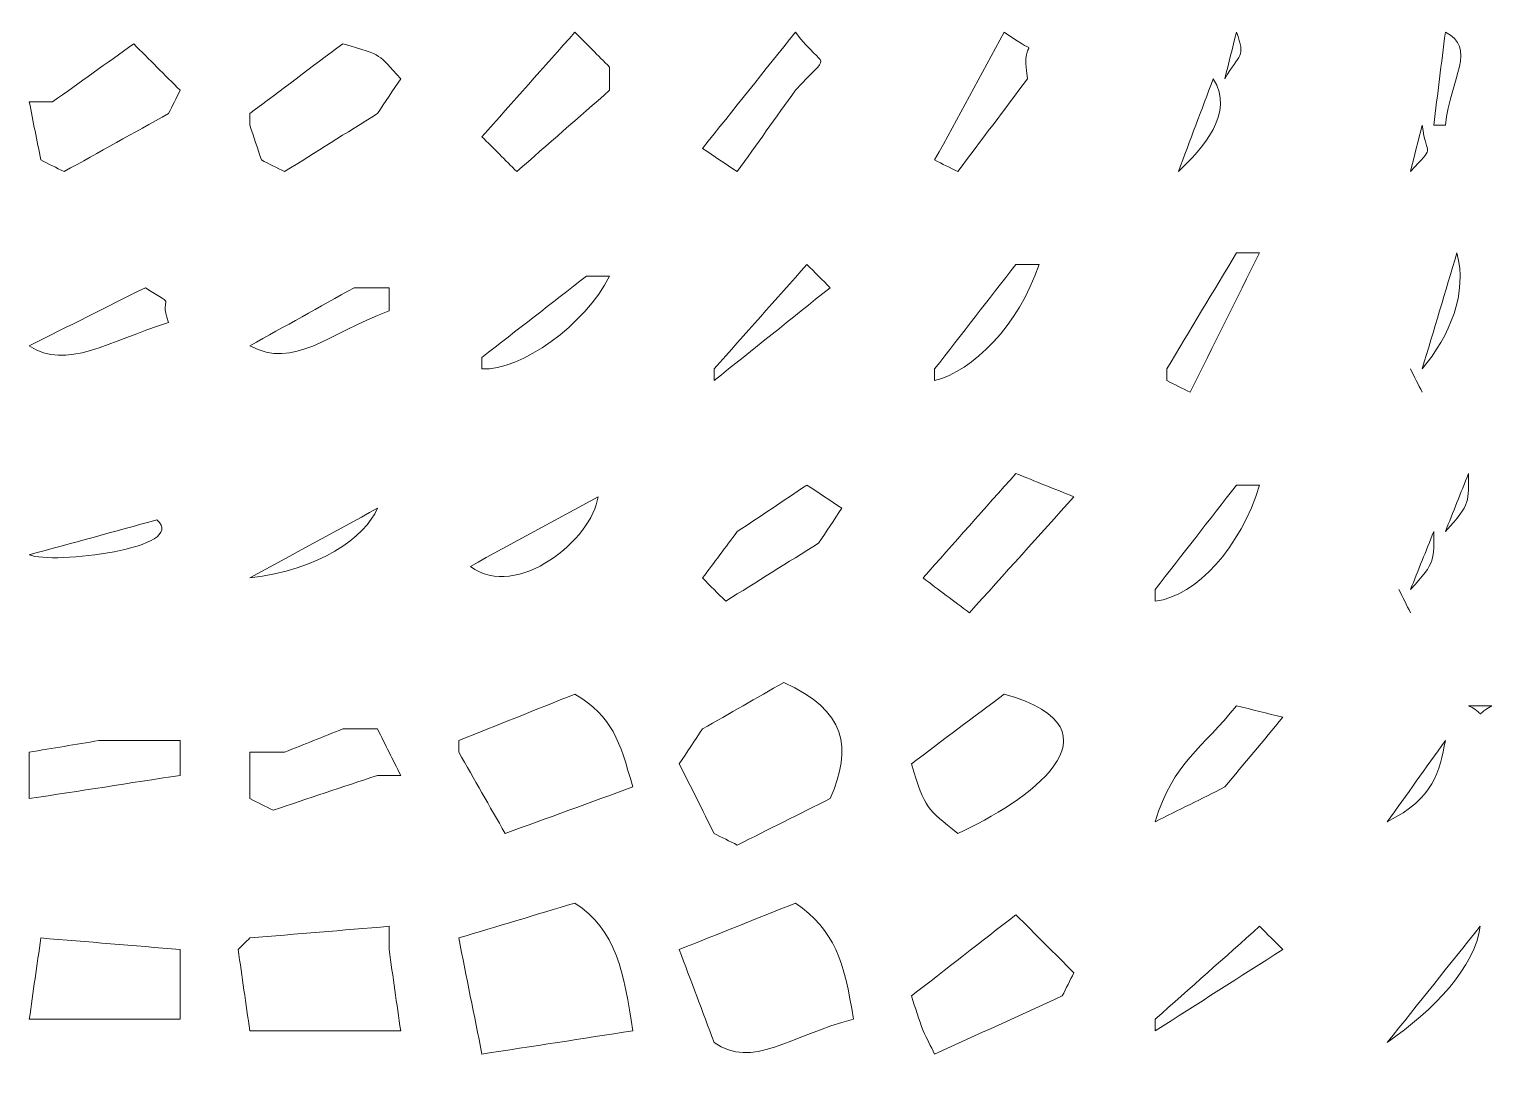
# Model space of a CAD drawing. Extents: x 69 to 542, y -750 to -43.
# Drawn here: x 412.9 to 538.9, y -401.7 to -312.1 of the extents above; entities that cross this region are included whole.
import ezdxf

# ---------------------------------------------------------------- set-up
doc = ezdxf.new("R2010")
doc.units = 0
doc.header["$MEASUREMENT"] = 0
doc.layers.add('Layer 1', color=7, linetype='Continuous', lineweight=0)

msp = doc.modelspace()

# ---------------------------------------------------------------- linework, layer by layer
at = {"layer": 'Layer 1', "color": 240, "lineweight": 18, "true_color": 0xed1c24}
for points, knots in [([(459.94, -312.33), (460.94, -313.33), (461.94, -314.33), (462.94, -315.33), (462.94, -316), (462.94, -316.67), (462.94, -317.33), (460.27, -319.67), (457.6, -322), (454.94, -324.33), (453.94, -323.33), (452.94, -322.33), (451.94, -321.33), (454.6, -318.33), (457.27, -315.33), (459.94, -312.33)], [0, 0, 0, 0, 1, 1, 1, 2, 2, 2, 3, 3, 3, 4, 4, 4, 5, 5, 5, 5]), ([(459.94, -312.33), (460.94, -313.33), (461.94, -314.33), (462.94, -315.33), (462.94, -316), (462.94, -316.67), (462.94, -317.33), (460.27, -319.67), (457.6, -322), (454.94, -324.33), (453.94, -323.33), (452.94, -322.33), (451.94, -321.33), (454.6, -318.33), (457.27, -315.33), (459.94, -312.33)], [0, 0, 0, 0, 1, 1, 1, 2, 2, 2, 3, 3, 3, 4, 4, 4, 5, 5, 5, 5]), ([(459.94, -312.33), (460.94, -313.33), (461.94, -314.33), (462.94, -315.33), (462.94, -316), (462.94, -316.67), (462.94, -317.33), (460.27, -319.67), (457.6, -322), (454.94, -324.33), (453.94, -323.33), (452.94, -322.33), (451.94, -321.33), (454.6, -318.33), (457.27, -315.33), (459.94, -312.33)], [0, 0, 0, 0, 1, 1, 1, 2, 2, 2, 3, 3, 3, 4, 4, 4, 5, 5, 5, 5]), ([(478.94, -312.33), (481.62, -315.84), (482.08, -313.83), (478.94, -317.33), (477.27, -319.67), (475.6, -322), (473.94, -324.33), (472.94, -323.67), (471.94, -323), (470.94, -322.33), (473.6, -319), (476.27, -315.67), (478.94, -312.33)], [0, 0, 0, 0, 1, 1, 1, 2, 2, 2, 3, 3, 3, 4, 4, 4, 4]), ([(478.94, -312.33), (481.62, -315.84), (482.08, -313.83), (478.94, -317.33), (477.27, -319.67), (475.6, -322), (473.94, -324.33), (472.94, -323.67), (471.94, -323), (470.94, -322.33), (473.6, -319), (476.27, -315.67), (478.94, -312.33)], [0, 0, 0, 0, 1, 1, 1, 2, 2, 2, 3, 3, 3, 4, 4, 4, 4]), ([(478.94, -312.33), (481.62, -315.84), (482.08, -313.83), (478.94, -317.33), (477.27, -319.67), (475.6, -322), (473.94, -324.33), (472.94, -323.67), (471.94, -323), (470.94, -322.33), (473.6, -319), (476.27, -315.67), (478.94, -312.33)], [0, 0, 0, 0, 1, 1, 1, 2, 2, 2, 3, 3, 3, 4, 4, 4, 4]), ([(496.94, -312.33), (500.57, -314.95), (498.25, -312.07), (498.94, -316.33), (496.94, -319), (494.94, -321.67), (492.94, -324.33), (492.27, -324), (491.6, -323.67), (490.94, -323.33), (492.94, -319.67), (494.94, -316), (496.94, -312.33)], [0, 0, 0, 0, 1, 1, 1, 2, 2, 2, 3, 3, 3, 4, 4, 4, 4]), ([(496.94, -312.33), (500.57, -314.95), (498.25, -312.07), (498.94, -316.33), (496.94, -319), (494.94, -321.67), (492.94, -324.33), (492.27, -324), (491.6, -323.67), (490.94, -323.33), (492.94, -319.67), (494.94, -316), (496.94, -312.33)], [0, 0, 0, 0, 1, 1, 1, 2, 2, 2, 3, 3, 3, 4, 4, 4, 4]), ([(496.94, -312.33), (500.57, -314.95), (498.25, -312.07), (498.94, -316.33), (496.94, -319), (494.94, -321.67), (492.94, -324.33), (492.27, -324), (491.6, -323.67), (490.94, -323.33), (492.94, -319.67), (494.94, -316), (496.94, -312.33)], [0, 0, 0, 0, 1, 1, 1, 2, 2, 2, 3, 3, 3, 4, 4, 4, 4]), ([(516.94, -312.33), (517.77, -314.51), (517.21, -314.17), (515.94, -316.33), (516.27, -315), (516.6, -313.67), (516.94, -312.33)], [0, 0, 0, 0, 1, 1, 1, 2, 2, 2, 2]), ([(516.94, -312.33), (517.77, -314.51), (517.21, -314.17), (515.94, -316.33), (516.27, -315), (516.6, -313.67), (516.94, -312.33)], [0, 0, 0, 0, 1, 1, 1, 2, 2, 2, 2]), ([(516.94, -312.33), (517.77, -314.51), (517.21, -314.17), (515.94, -316.33), (516.27, -315), (516.6, -313.67), (516.94, -312.33)], [0, 0, 0, 0, 1, 1, 1, 2, 2, 2, 2]), ([(534.94, -312.33), (537.66, -313.63), (535.44, -316.26), (534.94, -320.33), (534.6, -320.33), (534.27, -320.33), (533.94, -320.33), (534.27, -317.67), (534.6, -315), (534.94, -312.33)], [0, 0, 0, 0, 1, 1, 1, 2, 2, 2, 3, 3, 3, 3]), ([(534.94, -312.33), (537.66, -313.63), (535.44, -316.26), (534.94, -320.33), (534.6, -320.33), (534.27, -320.33), (533.94, -320.33), (534.27, -317.67), (534.6, -315), (534.94, -312.33)], [0, 0, 0, 0, 1, 1, 1, 2, 2, 2, 3, 3, 3, 3]), ([(534.94, -312.33), (537.66, -313.63), (535.44, -316.26), (534.94, -320.33), (534.6, -320.33), (534.27, -320.33), (533.94, -320.33), (534.27, -317.67), (534.6, -315), (534.94, -312.33)], [0, 0, 0, 0, 1, 1, 1, 2, 2, 2, 3, 3, 3, 3]), ([(421.94, -313.33), (423.27, -314.67), (424.6, -316), (425.94, -317.33), (425.6, -318), (425.27, -318.67), (424.94, -319.33), (421.94, -321), (418.94, -322.67), (415.94, -324.33), (415.27, -324), (414.6, -323.67), (413.94, -323.33), (413.6, -321.67), (413.27, -320), (412.94, -318.33), (413.6, -318.33), (414.27, -318.33), (414.94, -318.33), (417.27, -316.67), (419.6, -315), (421.94, -313.33)], [0, 0, 0, 0, 1, 1, 1, 2, 2, 2, 3, 3, 3, 4, 4, 4, 5, 5, 5, 6, 6, 6, 7, 7, 7, 7]), ([(421.94, -313.33), (423.27, -314.67), (424.6, -316), (425.94, -317.33), (425.6, -318), (425.27, -318.67), (424.94, -319.33), (421.94, -321), (418.94, -322.67), (415.94, -324.33), (415.27, -324), (414.6, -323.67), (413.94, -323.33), (413.6, -321.67), (413.27, -320), (412.94, -318.33), (413.6, -318.33), (414.27, -318.33), (414.94, -318.33), (417.27, -316.67), (419.6, -315), (421.94, -313.33)], [0, 0, 0, 0, 1, 1, 1, 2, 2, 2, 3, 3, 3, 4, 4, 4, 5, 5, 5, 6, 6, 6, 7, 7, 7, 7]), ([(421.94, -313.33), (423.27, -314.67), (424.6, -316), (425.94, -317.33), (425.6, -318), (425.27, -318.67), (424.94, -319.33), (421.94, -321), (418.94, -322.67), (415.94, -324.33), (415.27, -324), (414.6, -323.67), (413.94, -323.33), (413.6, -321.67), (413.27, -320), (412.94, -318.33), (413.6, -318.33), (414.27, -318.33), (414.94, -318.33), (417.27, -316.67), (419.6, -315), (421.94, -313.33)], [0, 0, 0, 0, 1, 1, 1, 2, 2, 2, 3, 3, 3, 4, 4, 4, 5, 5, 5, 6, 6, 6, 7, 7, 7, 7]), ([(439.94, -313.33), (443.59, -314.39), (442.88, -314.15), (444.94, -316.33), (444.27, -317.33), (443.6, -318.33), (442.94, -319.33), (440.27, -321), (437.6, -322.67), (434.94, -324.33), (434.27, -324), (433.6, -323.67), (432.94, -323.33), (432.6, -322.33), (432.27, -321.33), (431.94, -320.33), (431.94, -320), (431.94, -319.67), (431.94, -319.33), (434.6, -317.33), (437.27, -315.33), (439.94, -313.33)], [0, 0, 0, 0, 1, 1, 1, 2, 2, 2, 3, 3, 3, 4, 4, 4, 5, 5, 5, 6, 6, 6, 7, 7, 7, 7]), ([(439.94, -313.33), (443.59, -314.39), (442.88, -314.15), (444.94, -316.33), (444.27, -317.33), (443.6, -318.33), (442.94, -319.33), (440.27, -321), (437.6, -322.67), (434.94, -324.33), (434.27, -324), (433.6, -323.67), (432.94, -323.33), (432.6, -322.33), (432.27, -321.33), (431.94, -320.33), (431.94, -320), (431.94, -319.67), (431.94, -319.33), (434.6, -317.33), (437.27, -315.33), (439.94, -313.33)], [0, 0, 0, 0, 1, 1, 1, 2, 2, 2, 3, 3, 3, 4, 4, 4, 5, 5, 5, 6, 6, 6, 7, 7, 7, 7]), ([(439.94, -313.33), (443.59, -314.39), (442.88, -314.15), (444.94, -316.33), (444.27, -317.33), (443.6, -318.33), (442.94, -319.33), (440.27, -321), (437.6, -322.67), (434.94, -324.33), (434.27, -324), (433.6, -323.67), (432.94, -323.33), (432.6, -322.33), (432.27, -321.33), (431.94, -320.33), (431.94, -320), (431.94, -319.67), (431.94, -319.33), (434.6, -317.33), (437.27, -315.33), (439.94, -313.33)], [0, 0, 0, 0, 1, 1, 1, 2, 2, 2, 3, 3, 3, 4, 4, 4, 5, 5, 5, 6, 6, 6, 7, 7, 7, 7]), ([(514.94, -316.33), (516.86, -319.32), (513.99, -322.34), (511.94, -324.33), (512.94, -321.67), (513.94, -319), (514.94, -316.33)], [0, 0, 0, 0, 1, 1, 1, 2, 2, 2, 2]), ([(514.94, -316.33), (516.86, -319.32), (513.99, -322.34), (511.94, -324.33), (512.94, -321.67), (513.94, -319), (514.94, -316.33)], [0, 0, 0, 0, 1, 1, 1, 2, 2, 2, 2]), ([(514.94, -316.33), (516.86, -319.32), (513.99, -322.34), (511.94, -324.33), (512.94, -321.67), (513.94, -319), (514.94, -316.33)], [0, 0, 0, 0, 1, 1, 1, 2, 2, 2, 2]), ([(532.94, -320.33), (533.34, -323.24), (534.07, -321.99), (531.94, -324.33), (532.27, -323), (532.6, -321.67), (532.94, -320.33)], [0, 0, 0, 0, 1, 1, 1, 2, 2, 2, 2]), ([(532.94, -320.33), (533.34, -323.24), (534.07, -321.99), (531.94, -324.33), (532.27, -323), (532.6, -321.67), (532.94, -320.33)], [0, 0, 0, 0, 1, 1, 1, 2, 2, 2, 2]), ([(532.94, -320.33), (533.34, -323.24), (534.07, -321.99), (531.94, -324.33), (532.27, -323), (532.6, -321.67), (532.94, -320.33)], [0, 0, 0, 0, 1, 1, 1, 2, 2, 2, 2]), ([(516.94, -331.33), (517.6, -331.33), (518.27, -331.33), (518.94, -331.33), (516.94, -335.33), (514.94, -339.33), (512.94, -343.33), (512.27, -343), (511.6, -342.67), (510.94, -342.33), (510.94, -342), (510.94, -341.67), (510.94, -341.33), (512.94, -338), (514.94, -334.67), (516.94, -331.33)], [0, 0, 0, 0, 1, 1, 1, 2, 2, 2, 3, 3, 3, 4, 4, 4, 5, 5, 5, 5]), ([(516.94, -331.33), (517.6, -331.33), (518.27, -331.33), (518.94, -331.33), (516.94, -335.33), (514.94, -339.33), (512.94, -343.33), (512.27, -343), (511.6, -342.67), (510.94, -342.33), (510.94, -342), (510.94, -341.67), (510.94, -341.33), (512.94, -338), (514.94, -334.67), (516.94, -331.33)], [0, 0, 0, 0, 1, 1, 1, 2, 2, 2, 3, 3, 3, 4, 4, 4, 5, 5, 5, 5]), ([(516.94, -331.33), (517.6, -331.33), (518.27, -331.33), (518.94, -331.33), (516.94, -335.33), (514.94, -339.33), (512.94, -343.33), (512.27, -343), (511.6, -342.67), (510.94, -342.33), (510.94, -342), (510.94, -341.67), (510.94, -341.33), (512.94, -338), (514.94, -334.67), (516.94, -331.33)], [0, 0, 0, 0, 1, 1, 1, 2, 2, 2, 3, 3, 3, 4, 4, 4, 5, 5, 5, 5]), ([(535.94, -331.33), (536.87, -334.8), (535.33, -338.45), (532.94, -341.33), (533.94, -338), (534.94, -334.67), (535.94, -331.33)], [0, 0, 0, 0, 1, 1, 1, 2, 2, 2, 2]), ([(535.94, -331.33), (536.87, -334.8), (535.33, -338.45), (532.94, -341.33), (533.94, -338), (534.94, -334.67), (535.94, -331.33)], [0, 0, 0, 0, 1, 1, 1, 2, 2, 2, 2]), ([(535.94, -331.33), (536.87, -334.8), (535.33, -338.45), (532.94, -341.33), (533.94, -338), (534.94, -334.67), (535.94, -331.33)], [0, 0, 0, 0, 1, 1, 1, 2, 2, 2, 2]), ([(479.94, -332.33), (480.6, -333), (481.27, -333.67), (481.94, -334.33), (478.6, -337), (475.27, -339.67), (471.94, -342.33), (471.94, -342), (471.94, -341.67), (471.94, -341.33), (474.6, -338.33), (477.27, -335.33), (479.94, -332.33)], [0, 0, 0, 0, 1, 1, 1, 2, 2, 2, 3, 3, 3, 4, 4, 4, 4]), ([(479.94, -332.33), (480.6, -333), (481.27, -333.67), (481.94, -334.33), (478.6, -337), (475.27, -339.67), (471.94, -342.33), (471.94, -342), (471.94, -341.67), (471.94, -341.33), (474.6, -338.33), (477.27, -335.33), (479.94, -332.33)], [0, 0, 0, 0, 1, 1, 1, 2, 2, 2, 3, 3, 3, 4, 4, 4, 4]), ([(479.94, -332.33), (480.6, -333), (481.27, -333.67), (481.94, -334.33), (478.6, -337), (475.27, -339.67), (471.94, -342.33), (471.94, -342), (471.94, -341.67), (471.94, -341.33), (474.6, -338.33), (477.27, -335.33), (479.94, -332.33)], [0, 0, 0, 0, 1, 1, 1, 2, 2, 2, 3, 3, 3, 4, 4, 4, 4]), ([(497.94, -332.33), (498.6, -332.33), (499.27, -332.33), (499.94, -332.33), (498.18, -337.6), (494.21, -341.52), (490.94, -342.33), (490.94, -342), (490.94, -341.67), (490.94, -341.33), (493.27, -338.33), (495.6, -335.33), (497.94, -332.33)], [0, 0, 0, 0, 1, 1, 1, 2, 2, 2, 3, 3, 3, 4, 4, 4, 4]), ([(497.94, -332.33), (498.6, -332.33), (499.27, -332.33), (499.94, -332.33), (498.18, -337.6), (494.21, -341.52), (490.94, -342.33), (490.94, -342), (490.94, -341.67), (490.94, -341.33), (493.27, -338.33), (495.6, -335.33), (497.94, -332.33)], [0, 0, 0, 0, 1, 1, 1, 2, 2, 2, 3, 3, 3, 4, 4, 4, 4]), ([(497.94, -332.33), (498.6, -332.33), (499.27, -332.33), (499.94, -332.33), (498.18, -337.6), (494.21, -341.52), (490.94, -342.33), (490.94, -342), (490.94, -341.67), (490.94, -341.33), (493.27, -338.33), (495.6, -335.33), (497.94, -332.33)], [0, 0, 0, 0, 1, 1, 1, 2, 2, 2, 3, 3, 3, 4, 4, 4, 4]), ([(460.94, -333.33), (461.6, -333.33), (462.27, -333.33), (462.94, -333.33), (460.83, -337.53), (455.27, -341.5), (451.94, -341.33), (451.94, -341), (451.94, -340.67), (451.94, -340.33), (454.94, -338), (457.94, -335.67), (460.94, -333.33)], [0, 0, 0, 0, 1, 1, 1, 2, 2, 2, 3, 3, 3, 4, 4, 4, 4]), ([(460.94, -333.33), (461.6, -333.33), (462.27, -333.33), (462.94, -333.33), (460.83, -337.53), (455.27, -341.5), (451.94, -341.33), (451.94, -341), (451.94, -340.67), (451.94, -340.33), (454.94, -338), (457.94, -335.67), (460.94, -333.33)], [0, 0, 0, 0, 1, 1, 1, 2, 2, 2, 3, 3, 3, 4, 4, 4, 4]), ([(460.94, -333.33), (461.6, -333.33), (462.27, -333.33), (462.94, -333.33), (460.83, -337.53), (455.27, -341.5), (451.94, -341.33), (451.94, -341), (451.94, -340.67), (451.94, -340.33), (454.94, -338), (457.94, -335.67), (460.94, -333.33)], [0, 0, 0, 0, 1, 1, 1, 2, 2, 2, 3, 3, 3, 4, 4, 4, 4]), ([(422.94, -334.33), (425.97, -336.28), (423.98, -334.66), (424.94, -337.33), (419.8, -338.92), (416.13, -341.49), (412.94, -339.33), (416.27, -337.67), (419.6, -336), (422.94, -334.33)], [0, 0, 0, 0, 1, 1, 1, 2, 2, 2, 3, 3, 3, 3]), ([(422.94, -334.33), (425.97, -336.28), (423.98, -334.66), (424.94, -337.33), (419.8, -338.92), (416.13, -341.49), (412.94, -339.33), (416.27, -337.67), (419.6, -336), (422.94, -334.33)], [0, 0, 0, 0, 1, 1, 1, 2, 2, 2, 3, 3, 3, 3]), ([(422.94, -334.33), (425.97, -336.28), (423.98, -334.66), (424.94, -337.33), (419.8, -338.92), (416.13, -341.49), (412.94, -339.33), (416.27, -337.67), (419.6, -336), (422.94, -334.33)], [0, 0, 0, 0, 1, 1, 1, 2, 2, 2, 3, 3, 3, 3]), ([(440.94, -334.33), (441.94, -334.33), (442.94, -334.33), (443.94, -334.33), (443.94, -335), (443.94, -335.67), (443.94, -336.33), (438.51, -338.35), (435.81, -341.37), (431.94, -339.33), (434.94, -337.67), (437.94, -336), (440.94, -334.33)], [0, 0, 0, 0, 1, 1, 1, 2, 2, 2, 3, 3, 3, 4, 4, 4, 4]), ([(440.94, -334.33), (441.94, -334.33), (442.94, -334.33), (443.94, -334.33), (443.94, -335), (443.94, -335.67), (443.94, -336.33), (438.51, -338.35), (435.81, -341.37), (431.94, -339.33), (434.94, -337.67), (437.94, -336), (440.94, -334.33)], [0, 0, 0, 0, 1, 1, 1, 2, 2, 2, 3, 3, 3, 4, 4, 4, 4]), ([(440.94, -334.33), (441.94, -334.33), (442.94, -334.33), (443.94, -334.33), (443.94, -335), (443.94, -335.67), (443.94, -336.33), (438.51, -338.35), (435.81, -341.37), (431.94, -339.33), (434.94, -337.67), (437.94, -336), (440.94, -334.33)], [0, 0, 0, 0, 1, 1, 1, 2, 2, 2, 3, 3, 3, 4, 4, 4, 4]), ([(531.94, -341.33), (532.27, -342), (532.6, -342.67), (532.94, -343.33), (532.6, -342.67), (532.27, -342), (531.94, -341.33)], [0, 0, 0, 0, 1, 1, 1, 2, 2, 2, 2]), ([(531.94, -341.33), (532.27, -342), (532.6, -342.67), (532.94, -343.33), (532.6, -342.67), (532.27, -342), (531.94, -341.33)], [0, 0, 0, 0, 1, 1, 1, 2, 2, 2, 2]), ([(531.94, -341.33), (532.27, -342), (532.6, -342.67), (532.94, -343.33), (532.6, -342.67), (532.27, -342), (531.94, -341.33)], [0, 0, 0, 0, 1, 1, 1, 2, 2, 2, 2]), ([(479.94, -351.33), (480.94, -352), (481.94, -352.67), (482.94, -353.33), (482.27, -354.33), (481.6, -355.33), (480.94, -356.33), (478.27, -358), (475.6, -359.67), (472.94, -361.33), (472.27, -360.67), (471.6, -360), (470.94, -359.33), (471.94, -358), (472.94, -356.67), (473.94, -355.33), (475.94, -354), (477.94, -352.67), (479.94, -351.33)], [0, 0, 0, 0, 1, 1, 1, 2, 2, 2, 3, 3, 3, 4, 4, 4, 5, 5, 5, 6, 6, 6, 6]), ([(479.94, -351.33), (480.94, -352), (481.94, -352.67), (482.94, -353.33), (482.27, -354.33), (481.6, -355.33), (480.94, -356.33), (478.27, -358), (475.6, -359.67), (472.94, -361.33), (472.27, -360.67), (471.6, -360), (470.94, -359.33), (471.94, -358), (472.94, -356.67), (473.94, -355.33), (475.94, -354), (477.94, -352.67), (479.94, -351.33)], [0, 0, 0, 0, 1, 1, 1, 2, 2, 2, 3, 3, 3, 4, 4, 4, 5, 5, 5, 6, 6, 6, 6]), ([(479.94, -351.33), (480.94, -352), (481.94, -352.67), (482.94, -353.33), (482.27, -354.33), (481.6, -355.33), (480.94, -356.33), (478.27, -358), (475.6, -359.67), (472.94, -361.33), (472.27, -360.67), (471.6, -360), (470.94, -359.33), (471.94, -358), (472.94, -356.67), (473.94, -355.33), (475.94, -354), (477.94, -352.67), (479.94, -351.33)], [0, 0, 0, 0, 1, 1, 1, 2, 2, 2, 3, 3, 3, 4, 4, 4, 5, 5, 5, 6, 6, 6, 6]), ([(497.94, -350.33), (499.6, -351), (501.27, -351.67), (502.94, -352.33), (499.94, -355.67), (496.94, -359), (493.94, -362.33), (492.6, -361.33), (491.27, -360.33), (489.94, -359.33), (492.6, -356.33), (495.27, -353.33), (497.94, -350.33)], [0, 0, 0, 0, 1, 1, 1, 2, 2, 2, 3, 3, 3, 4, 4, 4, 4]), ([(497.94, -350.33), (499.6, -351), (501.27, -351.67), (502.94, -352.33), (499.94, -355.67), (496.94, -359), (493.94, -362.33), (492.6, -361.33), (491.27, -360.33), (489.94, -359.33), (492.6, -356.33), (495.27, -353.33), (497.94, -350.33)], [0, 0, 0, 0, 1, 1, 1, 2, 2, 2, 3, 3, 3, 4, 4, 4, 4]), ([(497.94, -350.33), (499.6, -351), (501.27, -351.67), (502.94, -352.33), (499.94, -355.67), (496.94, -359), (493.94, -362.33), (492.6, -361.33), (491.27, -360.33), (489.94, -359.33), (492.6, -356.33), (495.27, -353.33), (497.94, -350.33)], [0, 0, 0, 0, 1, 1, 1, 2, 2, 2, 3, 3, 3, 4, 4, 4, 4]), ([(516.94, -351.33), (517.6, -351.33), (518.27, -351.33), (518.94, -351.33), (517.28, -356.7), (513.55, -360.86), (509.94, -361.33), (509.94, -361), (509.94, -360.67), (509.94, -360.33), (512.27, -357.33), (514.6, -354.33), (516.94, -351.33)], [0, 0, 0, 0, 1, 1, 1, 2, 2, 2, 3, 3, 3, 4, 4, 4, 4]), ([(516.94, -351.33), (517.6, -351.33), (518.27, -351.33), (518.94, -351.33), (517.28, -356.7), (513.55, -360.86), (509.94, -361.33), (509.94, -361), (509.94, -360.67), (509.94, -360.33), (512.27, -357.33), (514.6, -354.33), (516.94, -351.33)], [0, 0, 0, 0, 1, 1, 1, 2, 2, 2, 3, 3, 3, 4, 4, 4, 4]), ([(516.94, -351.33), (517.6, -351.33), (518.27, -351.33), (518.94, -351.33), (517.28, -356.7), (513.55, -360.86), (509.94, -361.33), (509.94, -361), (509.94, -360.67), (509.94, -360.33), (512.27, -357.33), (514.6, -354.33), (516.94, -351.33)], [0, 0, 0, 0, 1, 1, 1, 2, 2, 2, 3, 3, 3, 4, 4, 4, 4]), ([(536.94, -350.33), (536.92, -352.69), (537.18, -352.94), (534.94, -355.33), (535.6, -353.67), (536.27, -352), (536.94, -350.33)], [0, 0, 0, 0, 1, 1, 1, 2, 2, 2, 2]), ([(536.94, -350.33), (536.92, -352.69), (537.18, -352.94), (534.94, -355.33), (535.6, -353.67), (536.27, -352), (536.94, -350.33)], [0, 0, 0, 0, 1, 1, 1, 2, 2, 2, 2]), ([(536.94, -350.33), (536.92, -352.69), (537.18, -352.94), (534.94, -355.33), (535.6, -353.67), (536.27, -352), (536.94, -350.33)], [0, 0, 0, 0, 1, 1, 1, 2, 2, 2, 2]), ([(461.94, -352.33), (461.47, -355.94), (454.98, -361.33), (450.94, -358.33), (454.6, -356.33), (458.27, -354.33), (461.94, -352.33)], [0, 0, 0, 0, 1, 1, 1, 2, 2, 2, 2]), ([(461.94, -352.33), (461.47, -355.94), (454.98, -361.33), (450.94, -358.33), (454.6, -356.33), (458.27, -354.33), (461.94, -352.33)], [0, 0, 0, 0, 1, 1, 1, 2, 2, 2, 2]), ([(461.94, -352.33), (461.47, -355.94), (454.98, -361.33), (450.94, -358.33), (454.6, -356.33), (458.27, -354.33), (461.94, -352.33)], [0, 0, 0, 0, 1, 1, 1, 2, 2, 2, 2]), ([(442.94, -353.33), (441.87, -355.82), (437.88, -358.68), (431.94, -359.33), (435.6, -357.33), (439.27, -355.33), (442.94, -353.33)], [0, 0, 0, 0, 1, 1, 1, 2, 2, 2, 2]), ([(442.94, -353.33), (441.87, -355.82), (437.88, -358.68), (431.94, -359.33), (435.6, -357.33), (439.27, -355.33), (442.94, -353.33)], [0, 0, 0, 0, 1, 1, 1, 2, 2, 2, 2]), ([(442.94, -353.33), (441.87, -355.82), (437.88, -358.68), (431.94, -359.33), (435.6, -357.33), (439.27, -355.33), (442.94, -353.33)], [0, 0, 0, 0, 1, 1, 1, 2, 2, 2, 2]), ([(423.94, -354.33), (426.76, -356.77), (414.94, -358.2), (412.94, -357.33), (416.6, -356.33), (420.27, -355.33), (423.94, -354.33)], [0, 0, 0, 0, 1, 1, 1, 2, 2, 2, 2]), ([(423.94, -354.33), (426.76, -356.77), (414.94, -358.2), (412.94, -357.33), (416.6, -356.33), (420.27, -355.33), (423.94, -354.33)], [0, 0, 0, 0, 1, 1, 1, 2, 2, 2, 2]), ([(423.94, -354.33), (426.76, -356.77), (414.94, -358.2), (412.94, -357.33), (416.6, -356.33), (420.27, -355.33), (423.94, -354.33)], [0, 0, 0, 0, 1, 1, 1, 2, 2, 2, 2]), ([(533.94, -355.33), (533.92, -357.69), (534.18, -357.94), (531.94, -360.33), (532.6, -358.67), (533.27, -357), (533.94, -355.33)], [0, 0, 0, 0, 1, 1, 1, 2, 2, 2, 2]), ([(533.94, -355.33), (533.92, -357.69), (534.18, -357.94), (531.94, -360.33), (532.6, -358.67), (533.27, -357), (533.94, -355.33)], [0, 0, 0, 0, 1, 1, 1, 2, 2, 2, 2]), ([(533.94, -355.33), (533.92, -357.69), (534.18, -357.94), (531.94, -360.33), (532.6, -358.67), (533.27, -357), (533.94, -355.33)], [0, 0, 0, 0, 1, 1, 1, 2, 2, 2, 2]), ([(530.94, -360.33), (531.27, -361), (531.6, -361.67), (531.94, -362.33), (531.6, -361.67), (531.27, -361), (530.94, -360.33)], [0, 0, 0, 0, 1, 1, 1, 2, 2, 2, 2]), ([(530.94, -360.33), (531.27, -361), (531.6, -361.67), (531.94, -362.33), (531.6, -361.67), (531.27, -361), (530.94, -360.33)], [0, 0, 0, 0, 1, 1, 1, 2, 2, 2, 2]), ([(530.94, -360.33), (531.27, -361), (531.6, -361.67), (531.94, -362.33), (531.6, -361.67), (531.27, -361), (530.94, -360.33)], [0, 0, 0, 0, 1, 1, 1, 2, 2, 2, 2]), ([(477.94, -368.33), (483.3, -370.76), (483.88, -373.9), (481.94, -378.33), (479.27, -379.67), (476.6, -381), (473.94, -382.33), (473.27, -382), (472.6, -381.67), (471.94, -381.33), (470.94, -379.33), (469.94, -377.33), (468.94, -375.33), (469.6, -374.33), (470.27, -373.33), (470.94, -372.33), (473.27, -371), (475.6, -369.67), (477.94, -368.33)], [0, 0, 0, 0, 1, 1, 1, 2, 2, 2, 3, 3, 3, 4, 4, 4, 5, 5, 5, 6, 6, 6, 6]), ([(477.94, -368.33), (483.3, -370.76), (483.88, -373.9), (481.94, -378.33), (479.27, -379.67), (476.6, -381), (473.94, -382.33), (473.27, -382), (472.6, -381.67), (471.94, -381.33), (470.94, -379.33), (469.94, -377.33), (468.94, -375.33), (469.6, -374.33), (470.27, -373.33), (470.94, -372.33), (473.27, -371), (475.6, -369.67), (477.94, -368.33)], [0, 0, 0, 0, 1, 1, 1, 2, 2, 2, 3, 3, 3, 4, 4, 4, 5, 5, 5, 6, 6, 6, 6]), ([(477.94, -368.33), (483.3, -370.76), (483.88, -373.9), (481.94, -378.33), (479.27, -379.67), (476.6, -381), (473.94, -382.33), (473.27, -382), (472.6, -381.67), (471.94, -381.33), (470.94, -379.33), (469.94, -377.33), (468.94, -375.33), (469.6, -374.33), (470.27, -373.33), (470.94, -372.33), (473.27, -371), (475.6, -369.67), (477.94, -368.33)], [0, 0, 0, 0, 1, 1, 1, 2, 2, 2, 3, 3, 3, 4, 4, 4, 5, 5, 5, 6, 6, 6, 6]), ([(459.94, -369.33), (463.26, -371.35), (463.75, -373.27), (464.94, -377.33), (461.27, -378.67), (457.6, -380), (453.94, -381.33), (452.6, -379), (451.27, -376.67), (449.94, -374.33), (449.94, -374), (449.94, -373.67), (449.94, -373.33), (453.27, -372), (456.6, -370.67), (459.94, -369.33)], [0, 0, 0, 0, 1, 1, 1, 2, 2, 2, 3, 3, 3, 4, 4, 4, 5, 5, 5, 5]), ([(459.94, -369.33), (463.26, -371.35), (463.75, -373.27), (464.94, -377.33), (461.27, -378.67), (457.6, -380), (453.94, -381.33), (452.6, -379), (451.27, -376.67), (449.94, -374.33), (449.94, -374), (449.94, -373.67), (449.94, -373.33), (453.27, -372), (456.6, -370.67), (459.94, -369.33)], [0, 0, 0, 0, 1, 1, 1, 2, 2, 2, 3, 3, 3, 4, 4, 4, 5, 5, 5, 5]), ([(459.94, -369.33), (463.26, -371.35), (463.75, -373.27), (464.94, -377.33), (461.27, -378.67), (457.6, -380), (453.94, -381.33), (452.6, -379), (451.27, -376.67), (449.94, -374.33), (449.94, -374), (449.94, -373.67), (449.94, -373.33), (453.27, -372), (456.6, -370.67), (459.94, -369.33)], [0, 0, 0, 0, 1, 1, 1, 2, 2, 2, 3, 3, 3, 4, 4, 4, 5, 5, 5, 5]), ([(496.94, -369.33), (507.87, -372.46), (498.75, -378.68), (492.94, -381.33), (490.27, -379.16), (490.14, -379.33), (488.94, -375.33), (491.6, -373.33), (494.27, -371.33), (496.94, -369.33)], [0, 0, 0, 0, 1, 1, 1, 2, 2, 2, 3, 3, 3, 3]), ([(496.94, -369.33), (507.87, -372.46), (498.75, -378.68), (492.94, -381.33), (490.27, -379.16), (490.14, -379.33), (488.94, -375.33), (491.6, -373.33), (494.27, -371.33), (496.94, -369.33)], [0, 0, 0, 0, 1, 1, 1, 2, 2, 2, 3, 3, 3, 3]), ([(496.94, -369.33), (507.87, -372.46), (498.75, -378.68), (492.94, -381.33), (490.27, -379.16), (490.14, -379.33), (488.94, -375.33), (491.6, -373.33), (494.27, -371.33), (496.94, -369.33)], [0, 0, 0, 0, 1, 1, 1, 2, 2, 2, 3, 3, 3, 3]), ([(516.94, -370.33), (518.27, -370.67), (519.6, -371), (520.94, -371.33), (519.27, -373.33), (517.6, -375.33), (515.94, -377.33), (513.94, -378.33), (511.94, -379.33), (509.94, -380.33), (511.46, -375.18), (514.12, -373.96), (516.94, -370.33)], [0, 0, 0, 0, 1, 1, 1, 2, 2, 2, 3, 3, 3, 4, 4, 4, 4]), ([(516.94, -370.33), (518.27, -370.67), (519.6, -371), (520.94, -371.33), (519.27, -373.33), (517.6, -375.33), (515.94, -377.33), (513.94, -378.33), (511.94, -379.33), (509.94, -380.33), (511.46, -375.18), (514.12, -373.96), (516.94, -370.33)], [0, 0, 0, 0, 1, 1, 1, 2, 2, 2, 3, 3, 3, 4, 4, 4, 4]), ([(516.94, -370.33), (518.27, -370.67), (519.6, -371), (520.94, -371.33), (519.27, -373.33), (517.6, -375.33), (515.94, -377.33), (513.94, -378.33), (511.94, -379.33), (509.94, -380.33), (511.46, -375.18), (514.12, -373.96), (516.94, -370.33)], [0, 0, 0, 0, 1, 1, 1, 2, 2, 2, 3, 3, 3, 4, 4, 4, 4]), ([(536.94, -370.33), (537.6, -370.33), (538.27, -370.33), (538.94, -370.33), (537.19, -371.31), (538.72, -371.25), (536.94, -370.33)], [0, 0, 0, 0, 1, 1, 1, 2, 2, 2, 2]), ([(536.94, -370.33), (537.6, -370.33), (538.27, -370.33), (538.94, -370.33), (537.19, -371.31), (538.72, -371.25), (536.94, -370.33)], [0, 0, 0, 0, 1, 1, 1, 2, 2, 2, 2]), ([(536.94, -370.33), (537.6, -370.33), (538.27, -370.33), (538.94, -370.33), (537.19, -371.31), (538.72, -371.25), (536.94, -370.33)], [0, 0, 0, 0, 1, 1, 1, 2, 2, 2, 2]), ([(439.94, -372.33), (440.94, -372.33), (441.94, -372.33), (442.94, -372.33), (443.6, -373.67), (444.27, -375), (444.94, -376.33), (444.27, -376.33), (443.6, -376.33), (442.94, -376.33), (439.94, -377.33), (436.94, -378.33), (433.94, -379.33), (433.27, -379), (432.6, -378.67), (431.94, -378.33), (431.94, -377), (431.94, -375.67), (431.94, -374.33), (432.94, -374.33), (433.94, -374.33), (434.94, -374.33), (436.6, -373.67), (438.27, -373), (439.94, -372.33)], [0, 0, 0, 0, 1, 1, 1, 2, 2, 2, 3, 3, 3, 4, 4, 4, 5, 5, 5, 6, 6, 6, 7, 7, 7, 8, 8, 8, 8]), ([(439.94, -372.33), (440.94, -372.33), (441.94, -372.33), (442.94, -372.33), (443.6, -373.67), (444.27, -375), (444.94, -376.33), (444.27, -376.33), (443.6, -376.33), (442.94, -376.33), (439.94, -377.33), (436.94, -378.33), (433.94, -379.33), (433.27, -379), (432.6, -378.67), (431.94, -378.33), (431.94, -377), (431.94, -375.67), (431.94, -374.33), (432.94, -374.33), (433.94, -374.33), (434.94, -374.33), (436.6, -373.67), (438.27, -373), (439.94, -372.33)], [0, 0, 0, 0, 1, 1, 1, 2, 2, 2, 3, 3, 3, 4, 4, 4, 5, 5, 5, 6, 6, 6, 7, 7, 7, 8, 8, 8, 8]), ([(439.94, -372.33), (440.94, -372.33), (441.94, -372.33), (442.94, -372.33), (443.6, -373.67), (444.27, -375), (444.94, -376.33), (444.27, -376.33), (443.6, -376.33), (442.94, -376.33), (439.94, -377.33), (436.94, -378.33), (433.94, -379.33), (433.27, -379), (432.6, -378.67), (431.94, -378.33), (431.94, -377), (431.94, -375.67), (431.94, -374.33), (432.94, -374.33), (433.94, -374.33), (434.94, -374.33), (436.6, -373.67), (438.27, -373), (439.94, -372.33)], [0, 0, 0, 0, 1, 1, 1, 2, 2, 2, 3, 3, 3, 4, 4, 4, 5, 5, 5, 6, 6, 6, 7, 7, 7, 8, 8, 8, 8]), ([(418.94, -373.33), (421.27, -373.33), (423.6, -373.33), (425.94, -373.33), (425.94, -374.33), (425.94, -375.33), (425.94, -376.33), (421.6, -377), (417.27, -377.67), (412.94, -378.33), (412.94, -377), (412.94, -375.67), (412.94, -374.33), (414.94, -374), (416.94, -373.67), (418.94, -373.33)], [0, 0, 0, 0, 1, 1, 1, 2, 2, 2, 3, 3, 3, 4, 4, 4, 5, 5, 5, 5]), ([(418.94, -373.33), (421.27, -373.33), (423.6, -373.33), (425.94, -373.33), (425.94, -374.33), (425.94, -375.33), (425.94, -376.33), (421.6, -377), (417.27, -377.67), (412.94, -378.33), (412.94, -377), (412.94, -375.67), (412.94, -374.33), (414.94, -374), (416.94, -373.67), (418.94, -373.33)], [0, 0, 0, 0, 1, 1, 1, 2, 2, 2, 3, 3, 3, 4, 4, 4, 5, 5, 5, 5]), ([(418.94, -373.33), (421.27, -373.33), (423.6, -373.33), (425.94, -373.33), (425.94, -374.33), (425.94, -375.33), (425.94, -376.33), (421.6, -377), (417.27, -377.67), (412.94, -378.33), (412.94, -377), (412.94, -375.67), (412.94, -374.33), (414.94, -374), (416.94, -373.67), (418.94, -373.33)], [0, 0, 0, 0, 1, 1, 1, 2, 2, 2, 3, 3, 3, 4, 4, 4, 5, 5, 5, 5]), ([(534.94, -373.33), (534.44, -376), (533.99, -378.27), (529.94, -380.33), (531.6, -378), (533.27, -375.67), (534.94, -373.33)], [0, 0, 0, 0, 1, 1, 1, 2, 2, 2, 2]), ([(534.94, -373.33), (534.44, -376), (533.99, -378.27), (529.94, -380.33), (531.6, -378), (533.27, -375.67), (534.94, -373.33)], [0, 0, 0, 0, 1, 1, 1, 2, 2, 2, 2]), ([(534.94, -373.33), (534.44, -376), (533.99, -378.27), (529.94, -380.33), (531.6, -378), (533.27, -375.67), (534.94, -373.33)], [0, 0, 0, 0, 1, 1, 1, 2, 2, 2, 2]), ([(459.94, -387.33), (463.53, -389.64), (464.19, -393.32), (464.94, -398.33), (460.6, -399), (456.27, -399.67), (451.94, -400.33), (451.27, -397), (450.6, -393.67), (449.94, -390.33), (453.27, -389.33), (456.6, -388.33), (459.94, -387.33)], [0, 0, 0, 0, 1, 1, 1, 2, 2, 2, 3, 3, 3, 4, 4, 4, 4]), ([(459.94, -387.33), (463.53, -389.64), (464.19, -393.32), (464.94, -398.33), (460.6, -399), (456.27, -399.67), (451.94, -400.33), (451.27, -397), (450.6, -393.67), (449.94, -390.33), (453.27, -389.33), (456.6, -388.33), (459.94, -387.33)], [0, 0, 0, 0, 1, 1, 1, 2, 2, 2, 3, 3, 3, 4, 4, 4, 4]), ([(459.94, -387.33), (463.53, -389.64), (464.19, -393.32), (464.94, -398.33), (460.6, -399), (456.27, -399.67), (451.94, -400.33), (451.27, -397), (450.6, -393.67), (449.94, -390.33), (453.27, -389.33), (456.6, -388.33), (459.94, -387.33)], [0, 0, 0, 0, 1, 1, 1, 2, 2, 2, 3, 3, 3, 4, 4, 4, 4]), ([(478.94, -387.33), (482.32, -389.68), (483.18, -392.34), (483.94, -397.33), (478.53, -398.73), (475.21, -401.68), (471.94, -399.33), (470.94, -396.67), (469.94, -394), (468.94, -391.33), (472.27, -390), (475.6, -388.67), (478.94, -387.33)], [0, 0, 0, 0, 1, 1, 1, 2, 2, 2, 3, 3, 3, 4, 4, 4, 4]), ([(478.94, -387.33), (482.32, -389.68), (483.18, -392.34), (483.94, -397.33), (478.53, -398.73), (475.21, -401.68), (471.94, -399.33), (470.94, -396.67), (469.94, -394), (468.94, -391.33), (472.27, -390), (475.6, -388.67), (478.94, -387.33)], [0, 0, 0, 0, 1, 1, 1, 2, 2, 2, 3, 3, 3, 4, 4, 4, 4]), ([(478.94, -387.33), (482.32, -389.68), (483.18, -392.34), (483.94, -397.33), (478.53, -398.73), (475.21, -401.68), (471.94, -399.33), (470.94, -396.67), (469.94, -394), (468.94, -391.33), (472.27, -390), (475.6, -388.67), (478.94, -387.33)], [0, 0, 0, 0, 1, 1, 1, 2, 2, 2, 3, 3, 3, 4, 4, 4, 4]), ([(444.94, -398.33), (440.6, -398.33), (436.27, -398.33), (431.94, -398.33), (431.6, -396), (431.27, -393.67), (430.94, -391.33), (431.27, -391), (431.6, -390.67), (431.94, -390.33), (435.94, -390), (439.94, -389.67), (443.94, -389.33), (443.94, -390), (443.94, -390.67), (443.94, -391.33), (444.27, -393.67), (444.6, -396), (444.94, -398.33)], [0, 0, 0, 0, 1, 1, 1, 2, 2, 2, 3, 3, 3, 4, 4, 4, 5, 5, 5, 6, 6, 6, 6]), ([(444.94, -398.33), (440.6, -398.33), (436.27, -398.33), (431.94, -398.33), (431.6, -396), (431.27, -393.67), (430.94, -391.33), (431.27, -391), (431.6, -390.67), (431.94, -390.33), (435.94, -390), (439.94, -389.67), (443.94, -389.33), (443.94, -390), (443.94, -390.67), (443.94, -391.33), (444.27, -393.67), (444.6, -396), (444.94, -398.33)], [0, 0, 0, 0, 1, 1, 1, 2, 2, 2, 3, 3, 3, 4, 4, 4, 5, 5, 5, 6, 6, 6, 6]), ([(444.94, -398.33), (440.6, -398.33), (436.27, -398.33), (431.94, -398.33), (431.6, -396), (431.27, -393.67), (430.94, -391.33), (431.27, -391), (431.6, -390.67), (431.94, -390.33), (435.94, -390), (439.94, -389.67), (443.94, -389.33), (443.94, -390), (443.94, -390.67), (443.94, -391.33), (444.27, -393.67), (444.6, -396), (444.94, -398.33)], [0, 0, 0, 0, 1, 1, 1, 2, 2, 2, 3, 3, 3, 4, 4, 4, 5, 5, 5, 6, 6, 6, 6]), ([(497.94, -388.33), (499.6, -390), (501.27, -391.67), (502.94, -393.33), (502.6, -394), (502.27, -394.67), (501.94, -395.33), (498.27, -397), (494.6, -398.67), (490.94, -400.33), (490.6, -399.67), (490.27, -399), (489.94, -398.33), (489.6, -397.33), (489.27, -396.33), (488.94, -395.33), (491.94, -393), (494.94, -390.67), (497.94, -388.33)], [0, 0, 0, 0, 1, 1, 1, 2, 2, 2, 3, 3, 3, 4, 4, 4, 5, 5, 5, 6, 6, 6, 6]), ([(497.94, -388.33), (499.6, -390), (501.27, -391.67), (502.94, -393.33), (502.6, -394), (502.27, -394.67), (501.94, -395.33), (498.27, -397), (494.6, -398.67), (490.94, -400.33), (490.6, -399.67), (490.27, -399), (489.94, -398.33), (489.6, -397.33), (489.27, -396.33), (488.94, -395.33), (491.94, -393), (494.94, -390.67), (497.94, -388.33)], [0, 0, 0, 0, 1, 1, 1, 2, 2, 2, 3, 3, 3, 4, 4, 4, 5, 5, 5, 6, 6, 6, 6]), ([(497.94, -388.33), (499.6, -390), (501.27, -391.67), (502.94, -393.33), (502.6, -394), (502.27, -394.67), (501.94, -395.33), (498.27, -397), (494.6, -398.67), (490.94, -400.33), (490.6, -399.67), (490.27, -399), (489.94, -398.33), (489.6, -397.33), (489.27, -396.33), (488.94, -395.33), (491.94, -393), (494.94, -390.67), (497.94, -388.33)], [0, 0, 0, 0, 1, 1, 1, 2, 2, 2, 3, 3, 3, 4, 4, 4, 5, 5, 5, 6, 6, 6, 6]), ([(518.94, -389.33), (519.6, -390), (520.27, -390.67), (520.94, -391.33), (517.27, -393.67), (513.6, -396), (509.94, -398.33), (509.94, -398), (509.94, -397.67), (509.94, -397.33), (512.94, -394.67), (515.94, -392), (518.94, -389.33)], [0, 0, 0, 0, 1, 1, 1, 2, 2, 2, 3, 3, 3, 4, 4, 4, 4]), ([(518.94, -389.33), (519.6, -390), (520.27, -390.67), (520.94, -391.33), (517.27, -393.67), (513.6, -396), (509.94, -398.33), (509.94, -398), (509.94, -397.67), (509.94, -397.33), (512.94, -394.67), (515.94, -392), (518.94, -389.33)], [0, 0, 0, 0, 1, 1, 1, 2, 2, 2, 3, 3, 3, 4, 4, 4, 4]), ([(518.94, -389.33), (519.6, -390), (520.27, -390.67), (520.94, -391.33), (517.27, -393.67), (513.6, -396), (509.94, -398.33), (509.94, -398), (509.94, -397.67), (509.94, -397.33), (512.94, -394.67), (515.94, -392), (518.94, -389.33)], [0, 0, 0, 0, 1, 1, 1, 2, 2, 2, 3, 3, 3, 4, 4, 4, 4]), ([(537.94, -389.33), (537.55, -392.81), (533.91, -396.55), (529.94, -399.33), (532.6, -396), (535.27, -392.67), (537.94, -389.33)], [0, 0, 0, 0, 1, 1, 1, 2, 2, 2, 2]), ([(537.94, -389.33), (537.55, -392.81), (533.91, -396.55), (529.94, -399.33), (532.6, -396), (535.27, -392.67), (537.94, -389.33)], [0, 0, 0, 0, 1, 1, 1, 2, 2, 2, 2]), ([(537.94, -389.33), (537.55, -392.81), (533.91, -396.55), (529.94, -399.33), (532.6, -396), (535.27, -392.67), (537.94, -389.33)], [0, 0, 0, 0, 1, 1, 1, 2, 2, 2, 2]), ([(425.94, -391.33), (425.94, -393.33), (425.94, -395.33), (425.94, -397.33), (421.6, -397.33), (417.27, -397.33), (412.94, -397.33), (413.27, -395), (413.6, -392.67), (413.94, -390.33), (417.94, -390.67), (421.94, -391), (425.94, -391.33)], [0, 0, 0, 0, 1, 1, 1, 2, 2, 2, 3, 3, 3, 4, 4, 4, 4]), ([(425.94, -391.33), (425.94, -393.33), (425.94, -395.33), (425.94, -397.33), (421.6, -397.33), (417.27, -397.33), (412.94, -397.33), (413.27, -395), (413.6, -392.67), (413.94, -390.33), (417.94, -390.67), (421.94, -391), (425.94, -391.33)], [0, 0, 0, 0, 1, 1, 1, 2, 2, 2, 3, 3, 3, 4, 4, 4, 4]), ([(425.94, -391.33), (425.94, -393.33), (425.94, -395.33), (425.94, -397.33), (421.6, -397.33), (417.27, -397.33), (412.94, -397.33), (413.27, -395), (413.6, -392.67), (413.94, -390.33), (417.94, -390.67), (421.94, -391), (425.94, -391.33)], [0, 0, 0, 0, 1, 1, 1, 2, 2, 2, 3, 3, 3, 4, 4, 4, 4])]:
    msp.add_open_spline(points, degree=3, knots=knots, dxfattribs=at)

doc.saveas('drawing.dxf')
